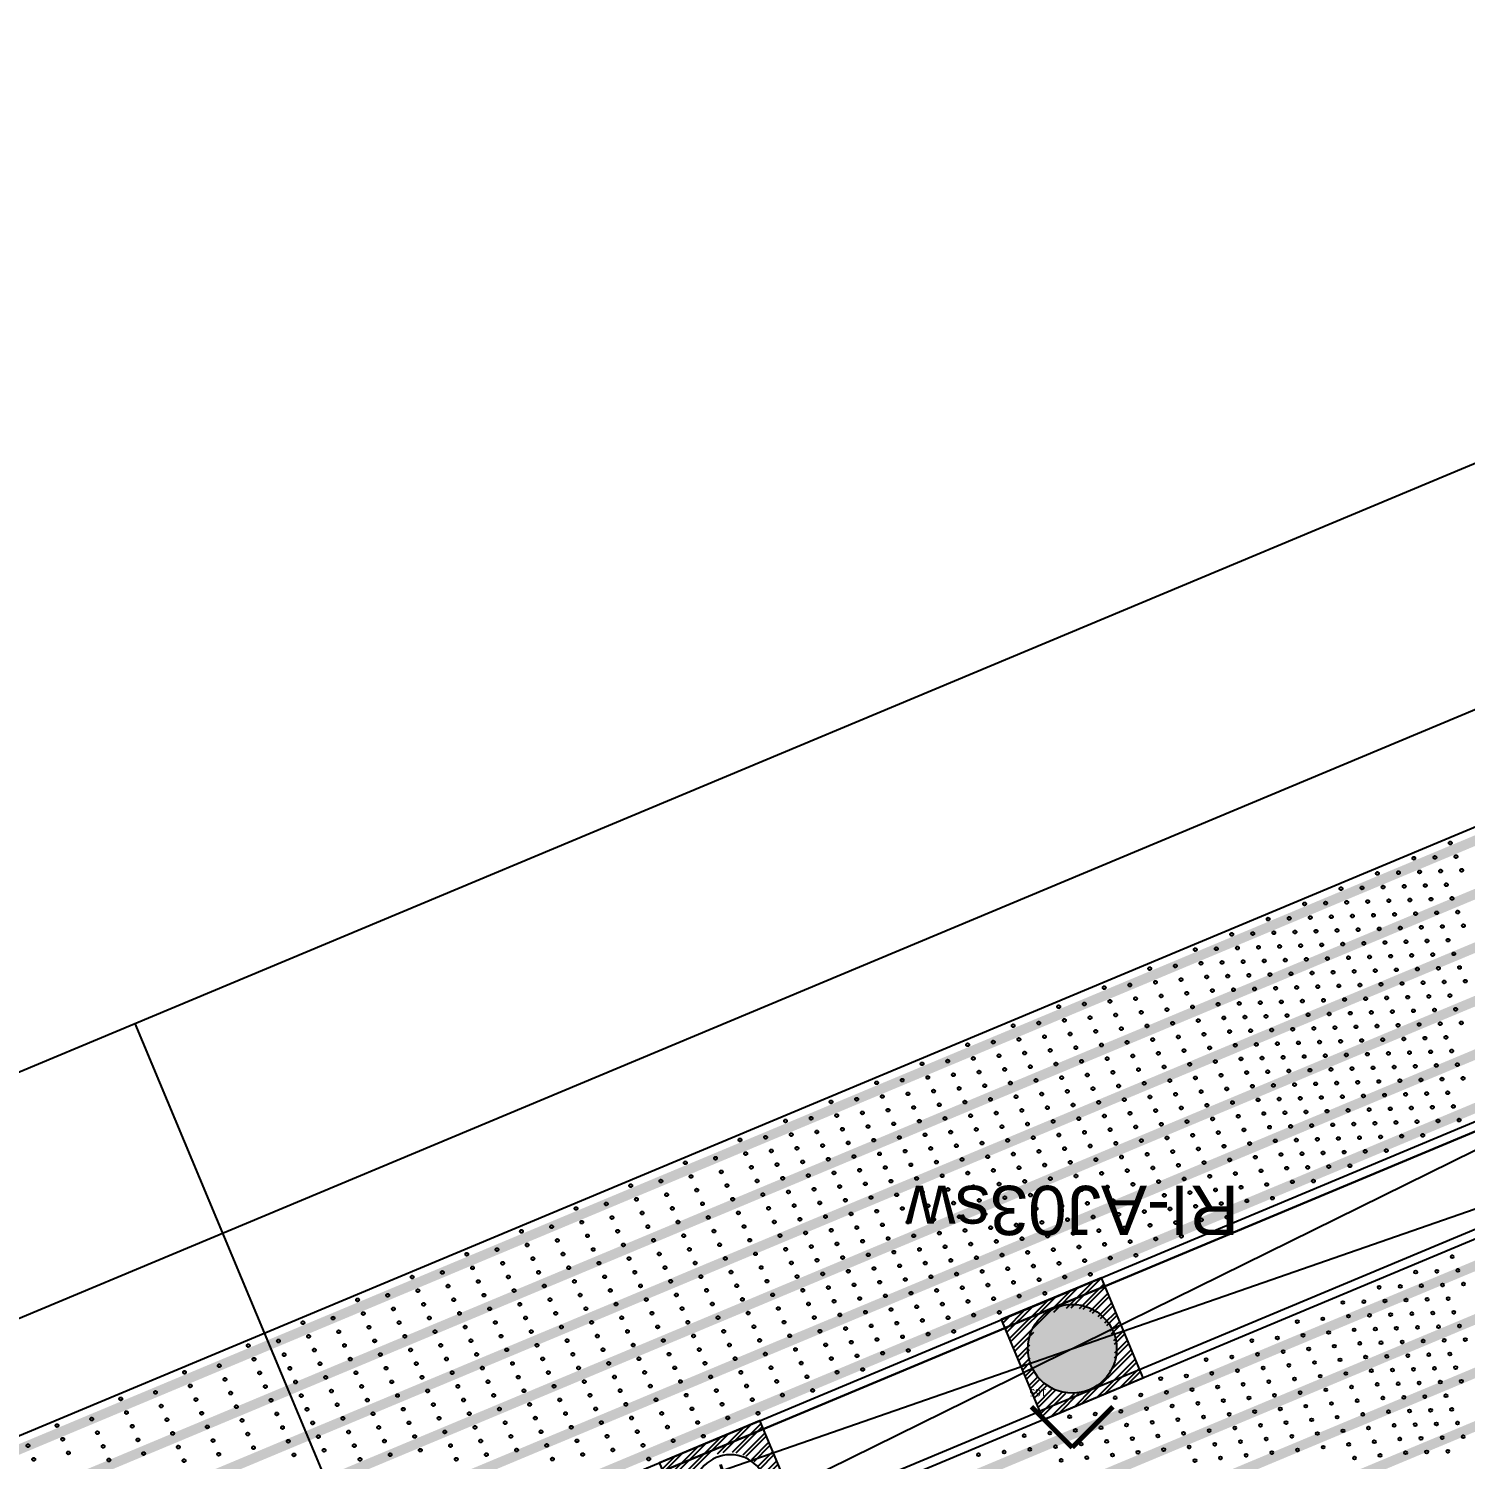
# Model space of a CAD drawing. Header units: millimetres. Extents: x 768159 to 833032, y -1374957 to -1225629.
# Drawn here: x 825699 to 828610, y -1268620 to -1265722 of the extents above; entities that cross this region are included whole.
import ezdxf
from ezdxf.enums import TextEntityAlignment as Align
from ezdxf.xclip import XClip

# ---------------------------------------------------------------- set-up
doc = ezdxf.new("R2010")
doc.units = ezdxf.units.MM
doc.header["$LTSCALE"] = 10
doc.header["$MEASUREMENT"] = 0
doc.header["$XCLIPFRAME"] = 0
doc.set_wipeout_variables(frame=1)
doc.linetypes.add('CENTER', pattern=[50.8, 31.75, -6.35, 6.35, -6.35])
for name, color, linetype in [('I—平顶—分格线', 8, 'Continuous'), ('I—平顶—暖通', 144, 'Continuous'), ('I—平顶—灯具', 62, 'Continuous'), ('I—平顶—烟感', 144, 'Continuous'), ('I—平顶—造型', 122, 'Continuous')]:
    doc.layers.add(name, color=color, linetype=linetype)
doc.styles.add('ARIAL', font='arial.ttf')
doc.styles.get("Standard").update_dxf_attribs({"font": 'arial.ttf'})
doc.styles.add('平顶图图例(客房区A2）$0$HZDX', font='ROMANS.shx', dxfattribs={"width": 0.8, "bigfont": 'hztxt.shx'})
doc.dimstyles.new('標準', dxfattribs={"dimtxt": 2.5, "dimasz": 0.8, "dimexe": 0, "dimexo": 0, "dimgap": 1, "dimtad": 1, "dimdec": 0, "dimzin": 0, "dimdsep": 46, "dimtxsty": 'Standard', "dimblk": 'DOT', "dimcen": 1, "dimaunit": 1, "dimadec": 3, "dimazin": 0, "dimtfac": 1, "dimtdec": 0, "dimtmove": 2, "dimatfit": 3, "dimfxl": 1, "dimtolj": 1, "dimtzin": 0, "dimarcsym": 0})

# ---------------------------------------------------------------- blocks, each defined once
blk = doc.blocks.new('4560')
at = {"layer": 'I—平顶—分格线', "color": 1}
for centre in [(-2400, -20), (-2320, -20), (-2240, -20), (-2160, -20), (-2080, -20), (-2400, -50), (-2360, -35), (-2320, -50), (-2280, -35), (-2240, -50), (-2200, -35), (-2160, -50), (-2120, -35), (-2080, -50), (-2400, -80), (-2360, -65), (-2320, -80), (-2280, -65), (-2240, -80), (-2200, -65), (-2160, -80), (-2120, -65), (-2080, -80), (-2440, -95), (-2400, -110), (-2360, -95), (-2320, -110), (-2280, -95), (-2240, -110), (-2200, -95), (-2160, -110), (-2120, -95), (-2080, -110), (-2440, -125), (-2400, -140), (-2360, -125), (-2320, -140), (-2280, -125), (-2240, -140), (-2200, -125), (-2160, -140), (-2120, -125), (-2080, -140), (-2440, -155), (-2400, -170), (-2360, -155), (-2320, -170), (-2280, -155), (-2240, -170), (-2200, -155), (-2160, -170), (-2120, -155), (-2080, -170), (-2480, -200), (-2440, -185), (-2400, -200), (-2360, -185), (-2320, -200), (-2280, -185), (-2240, -200), (-2200, -185), (-2160, -200), (-2120, -185), (-2080, -200), (-2480, -230), (-2440, -215), (-2400, -230), (-2360, -215), (-2320, -230), (-2280, -215), (-2240, -230), (-2200, -215), (-2160, -230), (-2120, -215), (-2080, -230), (-2480, -260), (-2440, -245), (-2400, -260), (-2360, -245), (-2320, -260), (-2280, -245), (-2240, -260), (-2200, -245), (-2160, -260), (-2120, -245), (-2080, -260), (-2520, -275), (-2480, -290), (-2440, -275), (-2400, -290), (-2360, -275), (-2320, -290), (-2280, -275), (-2240, -290), (-2200, -275), (-2160, -290), (-2120, -275), (-2080, -290), (-2520, -305), (-2480, -320), (-2440, -305), (-2400, -320), (-2360, -305), (-2320, -320), (-2280, -305), (-2240, -320), (-2200, -305), (-2160, -320), (-2120, -305), (-2080, -320), (-2520, -335), (-2480, -350), (-2440, -335), (-2400, -350), (-2360, -335), (-2320, -350), (-2280, -335), (-2240, -350), (-2200, -335), (-2160, -350), (-2120, -335), (-2080, -350), (-2560, -380), (-2520, -365), (-2480, -380), (-2440, -365), (-2400, -380), (-2360, -365), (-2320, -380), (-2280, -365), (-2240, -380), (-2200, -365), (-2160, -380), (-2120, -365), (-2080, -380), (-2560, -410), (-2520, -395), (-2480, -410), (-2440, -395), (-2400, -410), (-2360, -395), (-2320, -410), (-2280, -395), (-2240, -410), (-2200, -395), (-2160, -410), (-2120, -395), (-2080, -410), (-2520, -425), (-2440, -425), (-2360, -425), (-2280, -425), (-2200, -425), (-2120, -425), (-2560, -440), (-2520, -455), (-2480, -440), (-2440, -455), (-2400, -440), (-2360, -455), (-2320, -440), (-2280, -455), (-2240, -440), (-2200, -455), (-2160, -440), (-2120, -455), (-2080, -440), (-2600, -485), (-2560, -470), (-2520, -485), (-2480, -470), (-2440, -485), (-2400, -470), (-2360, -485), (-2320, -470), (-2280, -485), (-2240, -470), (-2200, -485), (-2160, -470), (-2120, -485), (-2080, -470), (-2600, -515), (-2560, -500), (-2520, -515), (-2480, -500), (-2440, -515), (-2400, -500), (-2360, -515), (-2320, -500), (-2280, -515), (-2240, -500), (-2200, -515), (-2160, -500), (-2120, -515), (-2080, -500), (-2600, -545), (-2560, -530), (-2520, -545), (-2480, -530), (-2440, -545), (-2400, -530), (-2360, -545), (-2320, -530), (-2280, -545), (-2240, -530), (-2200, -545), (-2160, -530), (-2120, -545), (-2080, -530), (-2160, -1040), (-2120, -1025), (-2080, -1040), (-2160, -1070), (-2120, -1055), (-2080, -1070), (-2160, -1100), (-2120, -1085), (-2080, -1100), (-2160, -1130), (-2120, -1115), (-2080, -1130), (-2200, -1145), (-2160, -1160), (-2120, -1145), (-2080, -1160), (-2200, -1175), (-2160, -1190), (-2120, -1175), (-2080, -1190), (-2240, -1220), (-2200, -1205), (-2160, -1220), (-2120, -1205), (-2080, -1220), (-2240, -1250), (-2200, -1235), (-2160, -1250), (-2120, -1235), (-2080, -1250), (-2240, -1280), (-2200, -1265), (-2160, -1280), (-2120, -1265), (-2080, -1280), (-2240, -1310), (-2200, -1295), (-2160, -1310), (-2120, -1295), (-2080, -1310), (-2280, -1325), (-2240, -1340), (-2200, -1325), (-2160, -1340), (-2120, -1325), (-2080, -1340), (-2280, -1355), (-2240, -1370), (-2200, -1355), (-2160, -1370), (-2120, -1355), (-2080, -1370), (-2280, -1385), (-2200, -1385), (-2120, -1385)]:
    blk.add_circle(centre, 3, dxfattribs=at)
at = {"layer": 'I—平顶—分格线', "color": 3}
for centre in [(-1990, -20), (-1890, -20), (-1790, -20), (-1690, -20), (-1590, -20), (-1490, -20), (-1390, -20), (-1290, -20), (-1190, -20), (-1090, -20), (-2040, -35), (-1990, -50), (-1940, -35), (-1890, -50), (-1840, -35), (-1790, -50), (-1740, -35), (-1690, -50), (-1640, -35), (-1590, -50), (-1540, -35), (-1490, -50), (-1440, -35), (-1390, -50), (-1340, -35), (-1290, -50), (-1240, -35), (-1190, -50), (-1140, -35), (-1090, -50), (-2040, -65), (-1990, -80), (-1940, -65), (-1890, -80), (-1840, -65), (-1790, -80), (-1740, -65), (-1690, -80), (-1640, -65), (-1590, -80), (-1540, -65), (-1490, -80), (-1440, -65), (-1390, -80), (-1340, -65), (-1290, -80), (-1240, -65), (-1190, -80), (-1140, -65), (-1090, -80), (-2040, -95), (-1990, -110), (-1940, -95), (-1890, -110), (-1840, -95), (-1790, -110), (-1740, -95), (-1690, -110), (-1640, -95), (-1590, -110), (-1540, -95), (-1490, -110), (-1440, -95), (-1390, -110), (-1340, -95), (-1290, -110), (-1240, -95), (-1190, -110), (-1140, -95), (-1090, -110), (-2040, -125), (-1990, -140), (-1940, -125), (-1890, -140), (-1840, -125), (-1790, -140), (-1740, -125), (-1690, -140), (-1640, -125), (-1590, -140), (-1540, -125), (-1490, -140), (-1440, -125), (-1390, -140), (-1340, -125), (-1290, -140), (-1240, -125), (-1190, -140), (-1140, -125), (-1090, -140), (-2040, -155), (-1990, -170), (-1940, -155), (-1890, -170), (-1840, -155), (-1790, -170), (-1740, -155), (-1690, -170), (-1640, -155), (-1590, -170), (-1540, -155), (-1490, -170), (-1440, -155), (-1390, -170), (-1340, -155), (-1290, -170), (-1240, -155), (-1190, -170), (-1140, -155), (-1090, -170), (-2040, -185), (-1990, -200), (-1940, -185), (-1890, -200), (-1840, -185), (-1790, -200), (-1740, -185), (-1690, -200), (-1640, -185), (-1590, -200), (-1540, -185), (-1490, -200), (-1440, -185), (-1390, -200), (-1340, -185), (-1290, -200), (-1240, -185), (-1190, -200), (-1140, -185), (-1090, -200), (-2040, -215), (-1990, -230), (-1940, -215), (-1890, -230), (-1840, -215), (-1790, -230), (-1740, -215), (-1690, -230), (-1640, -215), (-1590, -230), (-1540, -215), (-1490, -230), (-1440, -215), (-1390, -230), (-1340, -215), (-1290, -230), (-1240, -215), (-1190, -230), (-1140, -215), (-1090, -230), (-2040, -245), (-1990, -260), (-1940, -245), (-1890, -260), (-1840, -245), (-1790, -260), (-1740, -245), (-1690, -260), (-1640, -245), (-1590, -260), (-1540, -245), (-1490, -260), (-1440, -245), (-1390, -260), (-1340, -245), (-1290, -260), (-1240, -245), (-1190, -260), (-1140, -245), (-1090, -260), (-2040, -275), (-1990, -290), (-1940, -275), (-1890, -290), (-1840, -275), (-1790, -290), (-1740, -275), (-1690, -290), (-1640, -275), (-1590, -290), (-1540, -275), (-1490, -290), (-1440, -275), (-1390, -290), (-1340, -275), (-1290, -290), (-1240, -275), (-1190, -290), (-1140, -275), (-1090, -290), (-2040, -305), (-1990, -320), (-1940, -305), (-1890, -320), (-1840, -305), (-1790, -320), (-1740, -305), (-1690, -320), (-1640, -305), (-1590, -320), (-1540, -305), (-1490, -320), (-1440, -305), (-1390, -320), (-1340, -305), (-1290, -320), (-1240, -305), (-1190, -320), (-1140, -305), (-1090, -320), (-2040, -335), (-1990, -350), (-1940, -335), (-1890, -350), (-1840, -335), (-1790, -350), (-1740, -335), (-1690, -350), (-1640, -335), (-1590, -350), (-1540, -335), (-1490, -350), (-1440, -335), (-1390, -350), (-1340, -335), (-1290, -350), (-1240, -335), (-1190, -350), (-1140, -335), (-1090, -350), (-2040, -365), (-1990, -380), (-1940, -365), (-1890, -380), (-1840, -365), (-1790, -380), (-1740, -365), (-1690, -380), (-1640, -365), (-1590, -380), (-1540, -365), (-1490, -380), (-1440, -365), (-1390, -380), (-1340, -365), (-1290, -380), (-1240, -365), (-1190, -380), (-1140, -365), (-1090, -380), (-2040, -395), (-1990, -410), (-1940, -395), (-1890, -410), (-1840, -395), (-1790, -410), (-1740, -395), (-1690, -410), (-1640, -395), (-1590, -410), (-1540, -395), (-1490, -410), (-1440, -395), (-1390, -410), (-1340, -395), (-1290, -410), (-1240, -395), (-1190, -410), (-1140, -395), (-1090, -410), (-2040, -425), (-1940, -425), (-1840, -425), (-1740, -425), (-1640, -425), (-1540, -425), (-1440, -425), (-1340, -425), (-1240, -425), (-1140, -425), (-2040, -455), (-1990, -440), (-1940, -455), (-1890, -440), (-1840, -455), (-1790, -440), (-1740, -455), (-1690, -440), (-1640, -455), (-1590, -440), (-1540, -455), (-1490, -440), (-1440, -455), (-1390, -440), (-1340, -455), (-1290, -440), (-1240, -455), (-1190, -440), (-1140, -455), (-1090, -440), (-2040, -485), (-1990, -470), (-1940, -485), (-1890, -470), (-1840, -485), (-1790, -470), (-1740, -485), (-1690, -470), (-1640, -485), (-1590, -470), (-1540, -485), (-1490, -470), (-1440, -485), (-1390, -470), (-1340, -485), (-1290, -470), (-1240, -485), (-1190, -470), (-1140, -485), (-1090, -470), (-2040, -515), (-1990, -500), (-1940, -515), (-1890, -500), (-1840, -515), (-1790, -500), (-1740, -515), (-1690, -500), (-1640, -515), (-1590, -500), (-1540, -515), (-1490, -500), (-1440, -515), (-1390, -500), (-1340, -515), (-1290, -500), (-1240, -515), (-1190, -500), (-1140, -515), (-1090, -500), (-2040, -545), (-1990, -530), (-1940, -545), (-1890, -530), (-1840, -545), (-1790, -530), (-1740, -545), (-1690, -530), (-1640, -545), (-1590, -530), (-1540, -545), (-1490, -530), (-1440, -545), (-1390, -530), (-1340, -545), (-1290, -530), (-1240, -545), (-1190, -530), (-1140, -545), (-1090, -530), (-2040, -1055), (-1990, -1070), (-2040, -1085), (-1990, -1100), (-1940, -1085), (-2040, -1115), (-1990, -1130), (-1940, -1115), (-1890, -1130), (-2040, -1145), (-1990, -1160), (-1940, -1145), (-1890, -1160), (-1840, -1145), (-1790, -1160), (-2040, -1175), (-1990, -1190), (-1940, -1175), (-1890, -1190), (-1840, -1175), (-1790, -1190), (-1740, -1175), (-1690, -1190), (-2040, -1205), (-1990, -1220), (-1940, -1205), (-1890, -1220), (-1840, -1205), (-1790, -1220), (-1740, -1205), (-1690, -1220), (-1640, -1205), (-2040, -1235), (-1990, -1250), (-1940, -1235), (-1890, -1250), (-1840, -1235), (-1790, -1250), (-1740, -1235), (-1690, -1250), (-1640, -1235), (-1590, -1250), (-2040, -1265), (-1990, -1280), (-1940, -1265), (-1890, -1280), (-1840, -1265), (-1790, -1280), (-1740, -1265), (-1690, -1280), (-1640, -1265), (-1590, -1280), (-1540, -1265), (-1490, -1280), (-2040, -1295), (-1990, -1310), (-1940, -1295), (-1890, -1310), (-1840, -1295), (-1790, -1310), (-1740, -1295), (-1690, -1310), (-1640, -1295), (-1590, -1310), (-1540, -1295), (-1490, -1310), (-1440, -1295), (-1390, -1310), (-2040, -1325), (-1990, -1340), (-1940, -1325), (-1890, -1340), (-1840, -1325), (-1790, -1340), (-1740, -1325), (-1690, -1340), (-1640, -1325), (-1590, -1340), (-1540, -1325), (-1490, -1340), (-1440, -1325), (-1390, -1340), (-2040, -1355), (-1990, -1370), (-1940, -1355), (-1890, -1370), (-1840, -1355), (-1790, -1370), (-1740, -1355), (-1690, -1370), (-1640, -1355), (-1590, -1370), (-1540, -1355), (-1490, -1370), (-1440, -1355), (-1390, -1370), (-1340, -1355), (-1290, -1370), (-2040, -1385), (-1940, -1385), (-1840, -1385), (-1740, -1385), (-1640, -1385), (-1540, -1385), (-1440, -1385), (-1340, -1385), (-1240, -1385)]:
    blk.add_circle(centre, 3, dxfattribs=at)
at = {"layer": 'I—平顶—分格线'}
for centre in [(-980, -20), (-860, -20), (-740, -20), (-620, -20), (-1040, -35), (-980, -50), (-920, -35), (-860, -50), (-800, -35), (-740, -50), (-680, -35), (-620, -50), (-1040, -65), (-980, -80), (-920, -65), (-860, -80), (-800, -65), (-740, -80), (-680, -65), (-620, -80), (-560, -65), (-500, -80), (-1040, -95), (-980, -110), (-920, -95), (-860, -110), (-800, -95), (-740, -110), (-680, -95), (-620, -110), (-560, -95), (-500, -110), (-440, -95), (-1040, -125), (-980, -140), (-920, -125), (-860, -140), (-800, -125), (-740, -140), (-680, -125), (-620, -140), (-560, -125), (-500, -140), (-440, -125), (-380, -140), (-1040, -155), (-980, -170), (-920, -155), (-860, -170), (-800, -155), (-740, -170), (-680, -155), (-620, -170), (-560, -155), (-500, -170), (-440, -155), (-380, -170), (-320, -155), (-260, -170), (-1040, -185), (-980, -200), (-920, -185), (-860, -200), (-800, -185), (-740, -200), (-680, -185), (-620, -200), (-560, -185), (-500, -200), (-440, -185), (-380, -200), (-320, -185), (-260, -200), (-1040, -215), (-980, -230), (-920, -215), (-860, -230), (-800, -215), (-740, -230), (-680, -215), (-620, -230), (-560, -215), (-500, -230), (-440, -215), (-380, -230), (-320, -215), (-260, -230), (-200, -215), (-140, -230), (-1040, -245), (-980, -260), (-920, -245), (-860, -260), (-800, -245), (-740, -260), (-680, -245), (-620, -260), (-560, -245), (-500, -260), (-440, -245), (-380, -260), (-320, -245), (-260, -260), (-200, -245), (-140, -260), (-80, -245), (-1040, -275), (-980, -290), (-920, -275), (-860, -290), (-800, -275), (-740, -290), (-680, -275), (-620, -290), (-560, -275), (-500, -290), (-440, -275), (-380, -290), (-320, -275), (-260, -290), (-200, -275), (-140, -290), (-80, -275), (-20, -290), (-1040, -305), (-980, -320), (-920, -305), (-860, -320), (-800, -305), (-740, -320), (-680, -305), (-620, -320), (-560, -305), (-500, -320), (-440, -305), (-380, -320), (-320, -305), (-260, -320), (-200, -305), (-140, -320), (-80, -305), (-20, -320), (-1040, -335), (-980, -350), (-920, -335), (-860, -350), (-800, -335), (-740, -350), (-680, -335), (-620, -350), (-560, -335), (-500, -350), (-440, -335), (-380, -350), (-320, -335), (-260, -350), (-200, -335), (-140, -350), (-80, -335), (-20, -350), (-1040, -365), (-980, -380), (-920, -365), (-860, -380), (-800, -365), (-740, -380), (-680, -365), (-620, -380), (-560, -365), (-500, -380), (-440, -365), (-380, -380), (-320, -365), (-260, -380), (-200, -365), (-140, -380), (-80, -365), (-20, -380), (-1040, -395), (-980, -410), (-920, -395), (-860, -410), (-800, -395), (-740, -410), (-680, -395), (-620, -410), (-560, -395), (-500, -410), (-440, -395), (-380, -410), (-320, -395), (-260, -410), (-200, -395), (-140, -410), (-80, -395), (-20, -410), (-1040, -425), (-920, -425), (-800, -425), (-680, -425), (-560, -425), (-440, -425), (-320, -425), (-200, -425), (-80, -425), (-1040, -455), (-980, -440), (-920, -455), (-860, -440), (-800, -455), (-740, -440), (-680, -455), (-620, -440), (-560, -455), (-500, -440), (-440, -455), (-380, -440), (-320, -455), (-260, -440), (-200, -455), (-140, -440), (-80, -455), (-20, -440), (-1040, -485), (-980, -470), (-920, -485), (-860, -470), (-800, -485), (-740, -470), (-680, -485), (-620, -470), (-560, -485), (-500, -470), (-440, -485), (-380, -470), (-320, -485), (-260, -470), (-200, -485), (-140, -470), (-80, -485), (-20, -470), (-1040, -515), (-980, -500), (-920, -515), (-860, -500), (-800, -515), (-740, -500), (-680, -515), (-620, -500), (-560, -515), (-500, -500), (-440, -515), (-380, -500), (-320, -515), (-260, -500), (-200, -515), (-140, -500), (-80, -515), (-20, -500), (-1040, -545), (-980, -530), (-920, -545), (-860, -530), (-800, -545), (-740, -530), (-680, -545), (-620, -530), (-560, -545), (-500, -530), (-440, -545), (-380, -530), (-320, -545), (-260, -530), (-200, -545), (-140, -530), (-80, -545), (-20, -530)]:
    blk.add_circle(centre, 3, dxfattribs=at)
blk = doc.blocks.new('*U294')
for p, q in [((-938.2, 85.3), (225.4, 85.3)), ((-938.2, 0), (-938.2, 85.3)), ((225.4, 85.3), (225.4, 0)), ((218.3, 78.2), (-931.1, 78.2)), ((-931.1, 78.2), (218.3, 78.2)), ((-931.1, 7.1), (-931.1, 78.2)), ((218.3, 78.2), (-931.1, 7.1)), ((-931.1, 78.2), (218.3, 7.1)), ((218.3, 78.2), (218.3, 7.1)), ((225.4, 0), (-938.2, 0)), ((218.3, 7.1), (-931.1, 7.1))]:
    blk.add_line(p, q)
blk = doc.blocks.new('7890')
at = {"layer": 'I—平顶—分格线', "color": 1}
for centre in [(-2960, -305), (-2960, -335), (-2890, -350), (-2960, -365), (-2890, -380), (-2820, -365), (-2750, -380), (-2960, -395), (-2890, -410), (-2820, -395), (-2750, -410), (-2960, -425), (-2820, -425), (-2680, -425), (-2960, -455), (-2890, -440), (-2820, -455), (-2750, -440), (-2680, -455), (-2610, -440), (-2960, -485), (-2890, -470), (-2820, -485), (-2750, -470), (-2680, -485), (-2610, -470), (-2540, -485), (-2960, -515), (-2890, -500), (-2820, -515), (-2750, -500), (-2680, -515), (-2610, -500), (-2540, -515), (-2470, -500), (-2960, -545), (-2890, -530), (-2820, -545), (-2750, -530), (-2680, -545), (-2610, -530), (-2540, -545), (-2470, -530)]:
    blk.add_circle(centre, 3, dxfattribs=at)
blk = doc.blocks.new('平顶图图例(客房区A2）$0$烟感')
at = {"layer": 'I—平顶—烟感', "linetype": 'Continuous'}
blk.add_circle((0, 0), 2.16, dxfattribs=at)
at = {"layer": 'I—平顶—烟感', "linetype": 'Continuous', "style": '平顶图图例(客房区A2）$0$HZDX'}
blk.add_text('Y', height=2.858, dxfattribs=at).set_placement((-1.143, -1.685))
blk = doc.blocks.new('*D175')
at = {"layer": 'Defpoints', "color": 0, "transparency": 16777216}
for p in [(82.5, 69.3), (82.5, 0), (-82.5, 0)]:
    blk.add_point(p, dxfattribs=at)
at = {"color": 0, "transparency": 16777216, "insert": (69.3, 88.9), "char_height": 15, "attachment_point": 5}
blk.add_mtext('\\A1;165', dxfattribs=at)
blk = doc.blocks.new('_Dot')
at = {"color": 0, "linetype": 'ByBlock', "lineweight": -2}
blk.add_line((-0.5, 0), (-1, 0), dxfattribs=at)
at = {"color": 0, "linetype": 'ByBlock', "const_width": 0.5}
blk.add_lwpolyline([(-0.25, 0, 1), (0.25, 0, 1)], format="xyb", close=True, dxfattribs=at)
blk = doc.blocks.new('*U171')
h = blk.add_hatch(color=256)
edge = h.paths.add_edge_path()
edge.add_arc((0, 0), 82.5, -90, 90, ccw=False)
edge.add_arc((0, 0), 82.5, 90, 270, ccw=False)
at = {"const_width": 16.5}
blk.add_lwpolyline([(82.5, 0, 0.414214), (0, 82.5, 0.414214), (-82.5, 0, 0.414214), (0, -82.5, 0.414214)], format="xyb", close=True, dxfattribs=at)
dim = blk.add_linear_dim(base=(82.5, 69.3), p1=(-82.5, 0), p2=(82.5, 0), dimstyle='標準', override={"dimtxt": 15, "dimgap": 5, "dimse1": 1, "dimse2": 1, "dimsd1": 1, "dimsd2": 1})
dim.commit()
dim.dimension.update_dxf_attribs({"geometry": '*D175', "text_midpoint": (69.3, 88.9), "dimtype": 160})
blk = doc.blocks.new('*U172')
at = {"const_width": 10}
for points in [[(0, 200), (-82.5, 117.5)], [(0, 200), (82.5, 117.5)]]:
    blk.add_lwpolyline(points, dxfattribs=at)
blk.add_blockref('*U171', (0, 0))
at = {"style": 'ARIAL'}
blk.add_text('RI-AJ03sw', height=100, dxfattribs=at).set_placement((0, -280.2), align=Align.MIDDLE_CENTER)
blk.add_text('RI-AJ03sw', height=100, dxfattribs=at).set_placement((0, -280.2), align=Align.MIDDLE_CENTER)
blk = doc.blocks.new('P1-T2')
at = {"layer": 'I—平顶—分格线'}
h = blk.add_hatch(dxfattribs=at)
h.set_pattern_fill('ANSI32', color=256, scale=2, angle=-112.6844)
h.set_pattern_definition([(292.3155952, (1491410.09, 253529.903), (17.62327694, 7.23343693), []), (292.3155952, (1491406.626, 253521.617), (17.62327694, 7.23343693), [])])
edge = h.paths.add_edge_path(flags=16)
edge.add_arc((-4353.6, -4479), 77.7, 67.3109, 427.3109)
h.paths.add_polyline_path([(-4240, -4367.5), (-4240, -4587.5), (-4460, -4587.5), (-4460, -4367.5)])
for points in [[(-5230, -20), (-5230, -22429.3)], [(-5010, -20), (-5010, -22429.3)], [(-5690.8, -5224.7), (-10.8, -5224.7)]]:
    blk.add_lwpolyline(points, dxfattribs=at)
at = {"layer": 'I—平顶—灯具', "linetype": 'CENTER', "ltscale": 0.01, "const_width": 20}
for points in [[(-4985, -20), (-4985, -22429.3)], [(-4885, -20), (-4885, -22429.3)], [(-4785, -20), (-4785, -22429.3)], [(-4685, -20), (-4685, -22429.3)], [(-4585, -20), (-4585, -22429.3)], [(-4485, -20), (-4485, -22429.3)], [(-4190, -20), (-4190, -22429.3)], [(-4090, -20), (-4090, -22429.3)], [(-3990, -20), (-3990, -22429.3)], [(-3890, -20), (-3890, -22429.3)]]:
    blk.add_lwpolyline(points, dxfattribs=at)
at = {"layer": 'I—平顶—造型'}
blk.add_lwpolyline([(-4240, -4367.5), (-4240, -4587.5), (-4460, -4587.5), (-4460, -4367.5)], close=True, dxfattribs=at)
at = {"layer": 'I—平顶—分格线'}
ref = blk.add_blockref('7890', (-4455, -8224.7), dxfattribs=dict(at, rotation=270))
XClip(ref).set_block_clipping_path([(-8224.7051508587, -555.0000256187), (14224.6040659997, -5.0000259745)])
at = {"layer": 'I—平顶—烟感', "xscale": -34.72222223022209, "yscale": 34.72222223022212, "zscale": 34.72222223022213, "rotation": 266.1686942821742}
blk.add_blockref('平顶图图例(客房区A2）$0$烟感', (-4350, -4477.5), dxfattribs=at)
blk.add_wipeout([(-4460, -3616.7), (-4460, -3836.7), (-4240, -3836.7), (-4240, -3616.7)]).dxf.layer = 'I—平顶—造型'
at = {"layer": 'I—平顶—分格线'}
h = blk.add_hatch(dxfattribs=at)
h.set_pattern_fill('ANSI32', color=256, scale=2, angle=-112.6844)
h.set_pattern_definition([(292.3155952, (1488390.101, 254280.652), (17.62327694, 7.23343693), []), (292.3155952, (1488386.638, 254272.366), (17.62327694, 7.23343693), [])])
edge = h.paths.add_edge_path(flags=16)
edge.add_arc((-4346.4, -3728.2), 86.7, -112.6844, 247.3156)
h.paths.add_polyline_path([(-4460, -3616.7), (-4460, -3836.7), (-4240, -3836.7), (-4240, -3616.7)])
at = {"layer": 'I—平顶—造型'}
blk.add_lwpolyline([(-5690.8, -22449.3), (-5690.8, -22449.3), (-5690.8, 0), (-10.8, 0), (-10.8, -2097.6)], dxfattribs=at)
blk.add_lwpolyline([(-4460, -3616.7), (-4460, -3836.7), (-4240, -3836.7), (-4240, -3616.7)], close=True, dxfattribs=at)
blk.add_circle((-4350, -3726.7), 90, dxfattribs=at)
at = {"layer": 'I—平顶—分格线'}
ref = blk.add_blockref('4560', (-4455, -5224.7), dxfattribs=dict(at, rotation=270))
XClip(ref).set_block_clipping_path([(-5224.7051508587, -555.0000256187), (17224.6040659997, -5.0000259745)])
at = {"layer": 'I—平顶—分格线', "rotation": 270}
blk.add_blockref('4560', (-2840, -5224.7), dxfattribs=at)
at = {"layer": 'I—平顶—暖通', "xscale": 2.578178684655874, "yscale": 2.578178684655874, "zscale": 2.578178684655874, "rotation": 90}
blk.add_blockref('*U294', (-4240, -2805.8), dxfattribs=at)
at = {"layer": 'I—平顶—灯具', "linetype": 'CENTER', "ltscale": 0.002, "rotation": 247.3058838405524}
blk.add_blockref('*U172', (-4350, -3726.7), dxfattribs=at)

msp = doc.modelspace()

# ---------------------------------------------------------------- block references
at = {"rotation": 292.6891305224073}
msp.add_blockref('P1-T2', (832929.7, -1270972.1, 0), dxfattribs=at)

doc.saveas('drawing.dxf')
